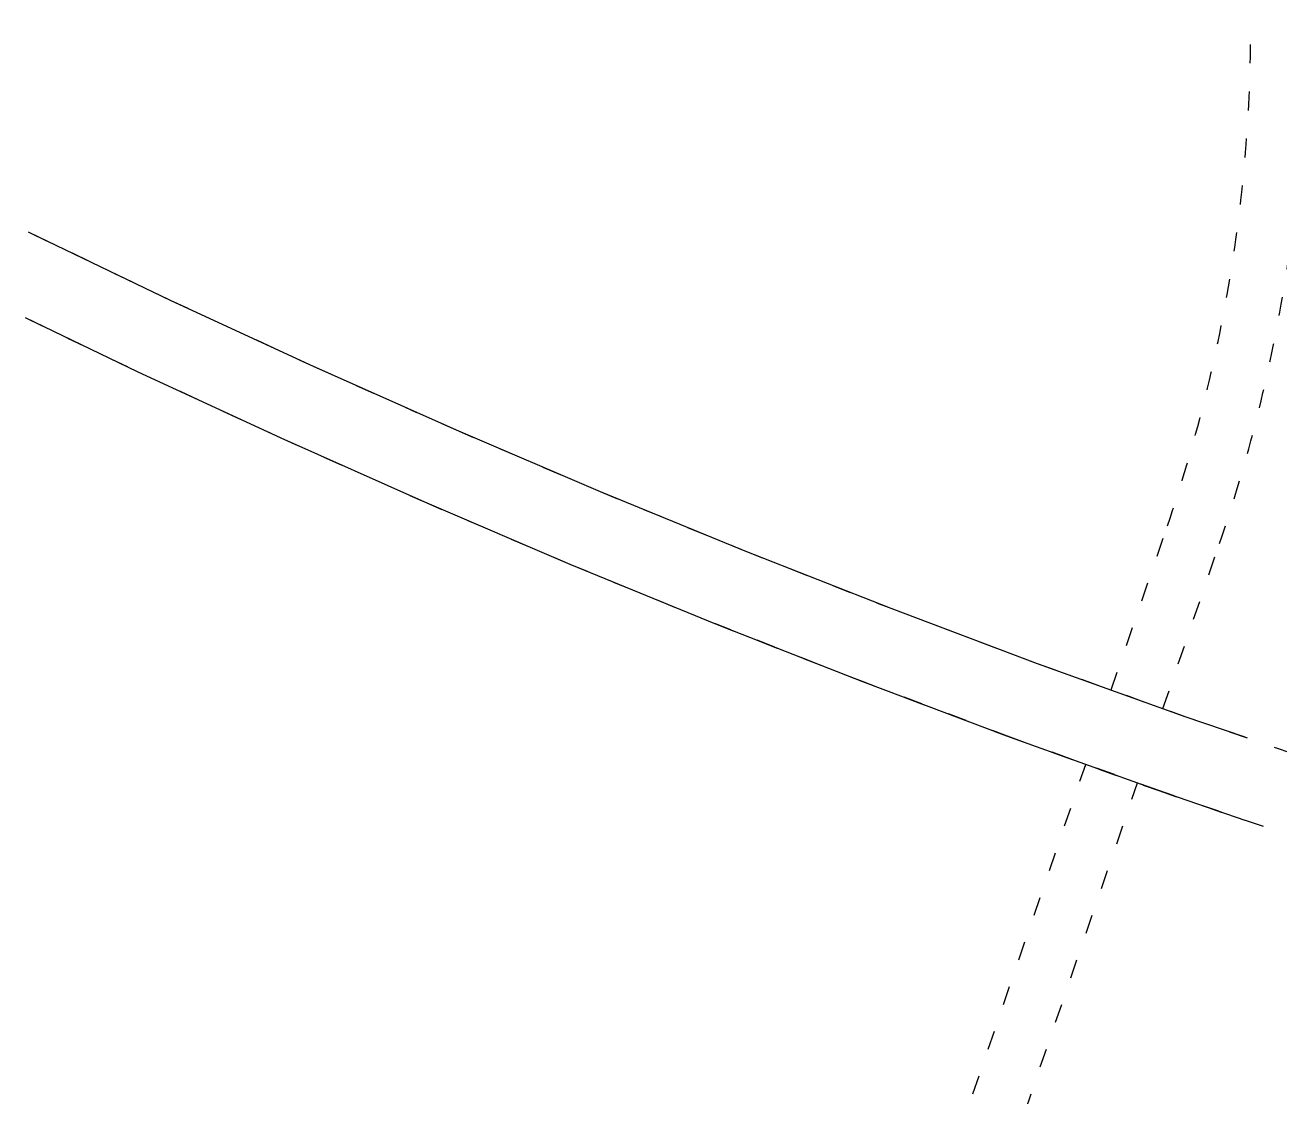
# Model space of a CAD drawing. Header units: millimetres. Extents: x 19715 to 35549, y 3563 to 14826.
# Drawn here: x 20435 to 21233, y 7152 to 7833 of the extents above; entities that cross this region are included whole.
import ezdxf

# ---------------------------------------------------------------- set-up
doc = ezdxf.new("R2010")
doc.units = ezdxf.units.MM
doc.linetypes.add('ACAD_ISO03W100', pattern=[30, 12, -18])
doc.layers.get('0').update_dxf_attribs({"color": 9, "linetype": 'ACAD_ISO03W100'})

msp = doc.modelspace()

# ---------------------------------------------------------------- linework, layer by layer
at = {"ltscale": 10}
for p, q in [((20437.08, 7701.79), (20438.1, 7701.29)), ((20438.1, 7701.29), (20527.89, 7658.1)), ((20527.89, 7658.1), (20618.51, 7616.25)), ((20618.51, 7616.25), (20709.35, 7575.74)), ((20709.35, 7575.74), (20801.02, 7536.5)), ((20801.02, 7536.5), (20893.12, 7498.79))]:
    msp.add_line(p, q, dxfattribs=at)
for points in [[(21161.92, 7514.79, 0.082693), (21214.94, 7833.18)], [(21161.92, 7514.79, 0.082693), (21214.94, 7833.18)], [(21161.92, 7514.79, 0.082693), (21214.94, 7833.18)], [(21195.03, 7503.44, 0.082693), (21249.94, 7833.18)], [(21195.03, 7503.44, 0.082693), (21249.94, 7833.18)], [(21195.03, 7503.44, 0.082693), (21249.94, 7833.18)]]:
    msp.add_lwpolyline(points, format="xyb")
for points in [[(20438.1, 7701.29), (20527.89, 7658.1)], [(20527.89, 7658.1), (20618.51, 7616.25)], [(20435.21, 7647.19), (20506.57, 7612.87)], [(20618.51, 7616.25), (20709.35, 7575.74)], [(20506.57, 7612.87), (20597.85, 7570.72)], [(20709.35, 7575.74), (20801.02, 7536.5)], [(20597.85, 7570.72), (20689.33, 7529.92)], [(20801.02, 7536.5), (20893.12, 7498.79)], [(20689.33, 7529.92), (20781.71, 7490.38)], [(21126.15, 7410.37), (21161.92, 7514.79)], [(21126.15, 7410.37), (21161.92, 7514.79)], [(21126.15, 7410.37), (21161.92, 7514.79)], [(20893.12, 7498.79), (20985.86, 7462.35)], [(20893.12, 7498.79), (20985.86, 7462.35)], [(21159.09, 7398.53), (21195.03, 7503.44)], [(21159.09, 7398.53), (21195.03, 7503.44)], [(21159.09, 7398.53), (21195.03, 7503.44)], [(20781.71, 7490.38), (20874.5, 7452.38)], [(20985.86, 7462.35), (21079.12, 7427.29)], [(20985.86, 7462.35), (21079.12, 7427.29)], [(20874.5, 7452.38), (20967.92, 7415.68)], [(20967.92, 7415.68), (20874.5, 7452.38)], [(21079.12, 7427.29), (21172.96, 7393.54)], [(21079.12, 7427.29), (21172.96, 7393.54)], [(20967.92, 7415.68), (21061.86, 7380.37)], [(21061.86, 7380.37), (20967.92, 7415.68)], [(21172.96, 7393.54), (21211.12, 7380.47)], [(21172.96, 7393.54), (21267.2, 7361.25)], [(21061.86, 7380.37), (21156.39, 7346.36)], [(21156.39, 7346.36), (21061.86, 7380.37)], [(20940.98, 6869.79), (21109.95, 7363.07)], [(20940.98, 6869.79), (21109.95, 7363.07)], [(20940.98, 6869.79), (21109.95, 7363.07)], [(20974.09, 6858.45), (21142.89, 7351.22)], [(20974.09, 6858.45), (21142.89, 7351.22)], [(20974.09, 6858.45), (21142.89, 7351.22)], [(21156.39, 7346.36), (21211.12, 7327.61)], [(21251.36, 7313.83), (21156.39, 7346.36)]]:
    msp.add_lwpolyline(points)
for points in [[(20435.21, 7647.19), (20506.57, 7612.87), (20597.85, 7570.72), (20689.33, 7529.92), (20781.71, 7490.38), (20874.5, 7452.38), (20967.92, 7415.68), (21061.86, 7380.37), (21156.39, 7346.36), (21211.12, 7327.61)], [(20893.12, 7498.79), (20985.86, 7462.35)], [(20985.86, 7462.35), (21079.12, 7427.29)], [(21079.12, 7427.29), (21172.96, 7393.54)], [(21172.96, 7393.54), (21211.12, 7380.47)]]:
    msp.add_lwpolyline(points, dxfattribs=at)

doc.saveas('drawing.dxf')
